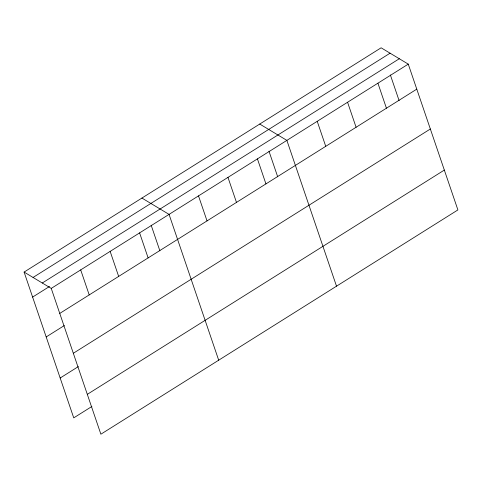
<?xml version="1.0" encoding="UTF-8"?>
<svg xmlns="http://www.w3.org/2000/svg" width="482" height="482" viewBox="0 0 482 482"><rect width="100%" height="100%" fill="white"/><g stroke="black" fill="none" stroke-linecap="round" stroke-linejoin="round"><path stroke-width="0.72" d="M24.1 272.071L381.123 47.802L408.266 64.13L457.9 209.929L100.877 434.198L51.243 288.399L24.1 272.071L73.734 417.87L91.911 406.459M33.059 277.457L390.083 53.189M42.283 283.006L399.307 58.738M32.613 297.087L49.538 286.459M51.243 288.399L408.266 64.13M59.756 313.414L416.779 89.146M46.188 336.942L64.359 325.531M73.324 353.27L430.348 129.001M60.166 378.015L78.343 366.597M87.308 394.342L444.332 170.074M259.738 124.049L286.874 140.376L336.514 286.181M141.919 198.06L169.062 214.388L218.695 360.193M390.366 74.951L399.09 100.575M377.918 83.193L386.431 108.209M347.57 102.256L356.09 127.272M317.222 121.319L325.742 146.335M268.98 151.203L277.704 176.828M257.424 158.879L265.937 183.895M227.968 177.382L236.481 202.398M198.512 195.885L207.031 220.901M151.161 225.215L159.885 250.833M139.605 232.89L148.119 257.906M110.149 251.393L118.668 276.409M80.693 269.896L89.212 294.912"/></g></svg>
